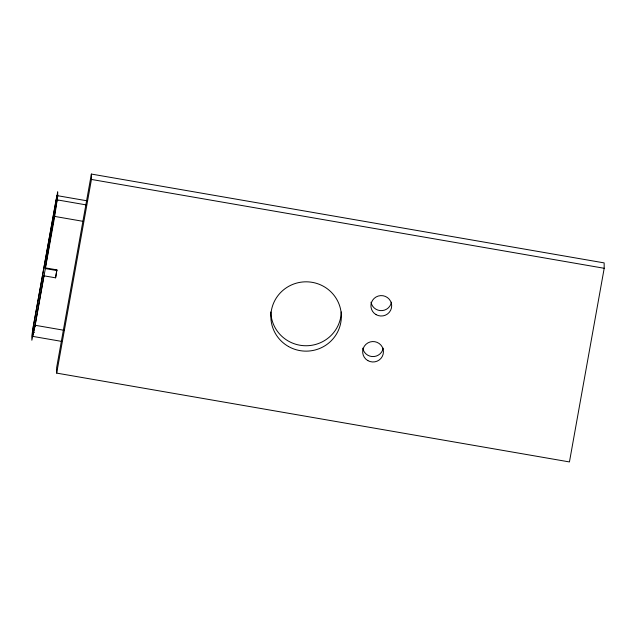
<?xml version="1.0" encoding="UTF-8"?>
<svg xmlns="http://www.w3.org/2000/svg" width="636" height="636" viewBox="0 0 636 636"><rect width="100%" height="100%" fill="white"/><g stroke="black" fill="none" stroke-linecap="round" stroke-linejoin="round"><path stroke-width="0.95" d="M45.315 267.955L57.033 199.847L86.258 204.911M32.484 332.199L33.422 325.998L35.37 326.332M33.43 326.093L55.984 200.276L57.94 200.618M35.012 325.346L44.011 275.118L44.019 275.921M45.323 268.662L45.307 267.859L56.882 269.863L55.586 277.829L44.019 275.825M55.586 277.829L56.882 269.863M91.377 174.065L56.62 367.719L56.684 373.109L569.443 461.935L604.2 268.281L604.136 262.891L91.377 174.065L91.441 179.447L56.684 373.109M55.992 200.38L56.978 195.602L87.18 200.833M91.441 179.447L604.2 268.281M54.545 216.391L82.799 221.288M45.323 268.567L56.89 270.57M64.236 330.315L35.012 325.25L32.531 336.444L32.484 332.103L34.431 332.445M32.531 336.349L61.756 341.413M56.978 195.602L57.033 199.943M383.206 348.154A10.383 10.216 -0.7 0 1 362.759 348.162M391.458 302.187A10.383 10.216 -0.7 0 1 371.003 302.195M341.27 311.942A35.242 34.662 -0.7 0 1 306.035 345.753A35.242 34.662 -0.7 0 1 270.809 311.958M57.733 196.047L54.561 217.194L35.02 326.053L31.856 340.236L31.8 335.999L33.422 325.537L57.677 191.802L57.733 196.047M367.854 360.62A10.383 10.216 -0.7 0 0 383.436 351.772A10.383 10.216 -0.7 0 0 367.854 342.923A10.383 10.216 -0.7 0 0 367.854 360.62M376.107 314.653A10.383 10.216 -0.7 0 0 391.681 305.805A10.383 10.216 -0.7 0 0 376.107 296.964A10.383 10.216 -0.7 0 0 376.107 314.653M288.474 346.501A35.242 34.662 -0.7 0 0 341.349 316.474A35.242 34.662 -0.7 0 0 288.49 286.462A35.242 34.662 -0.7 0 0 288.474 346.501"/></g></svg>
